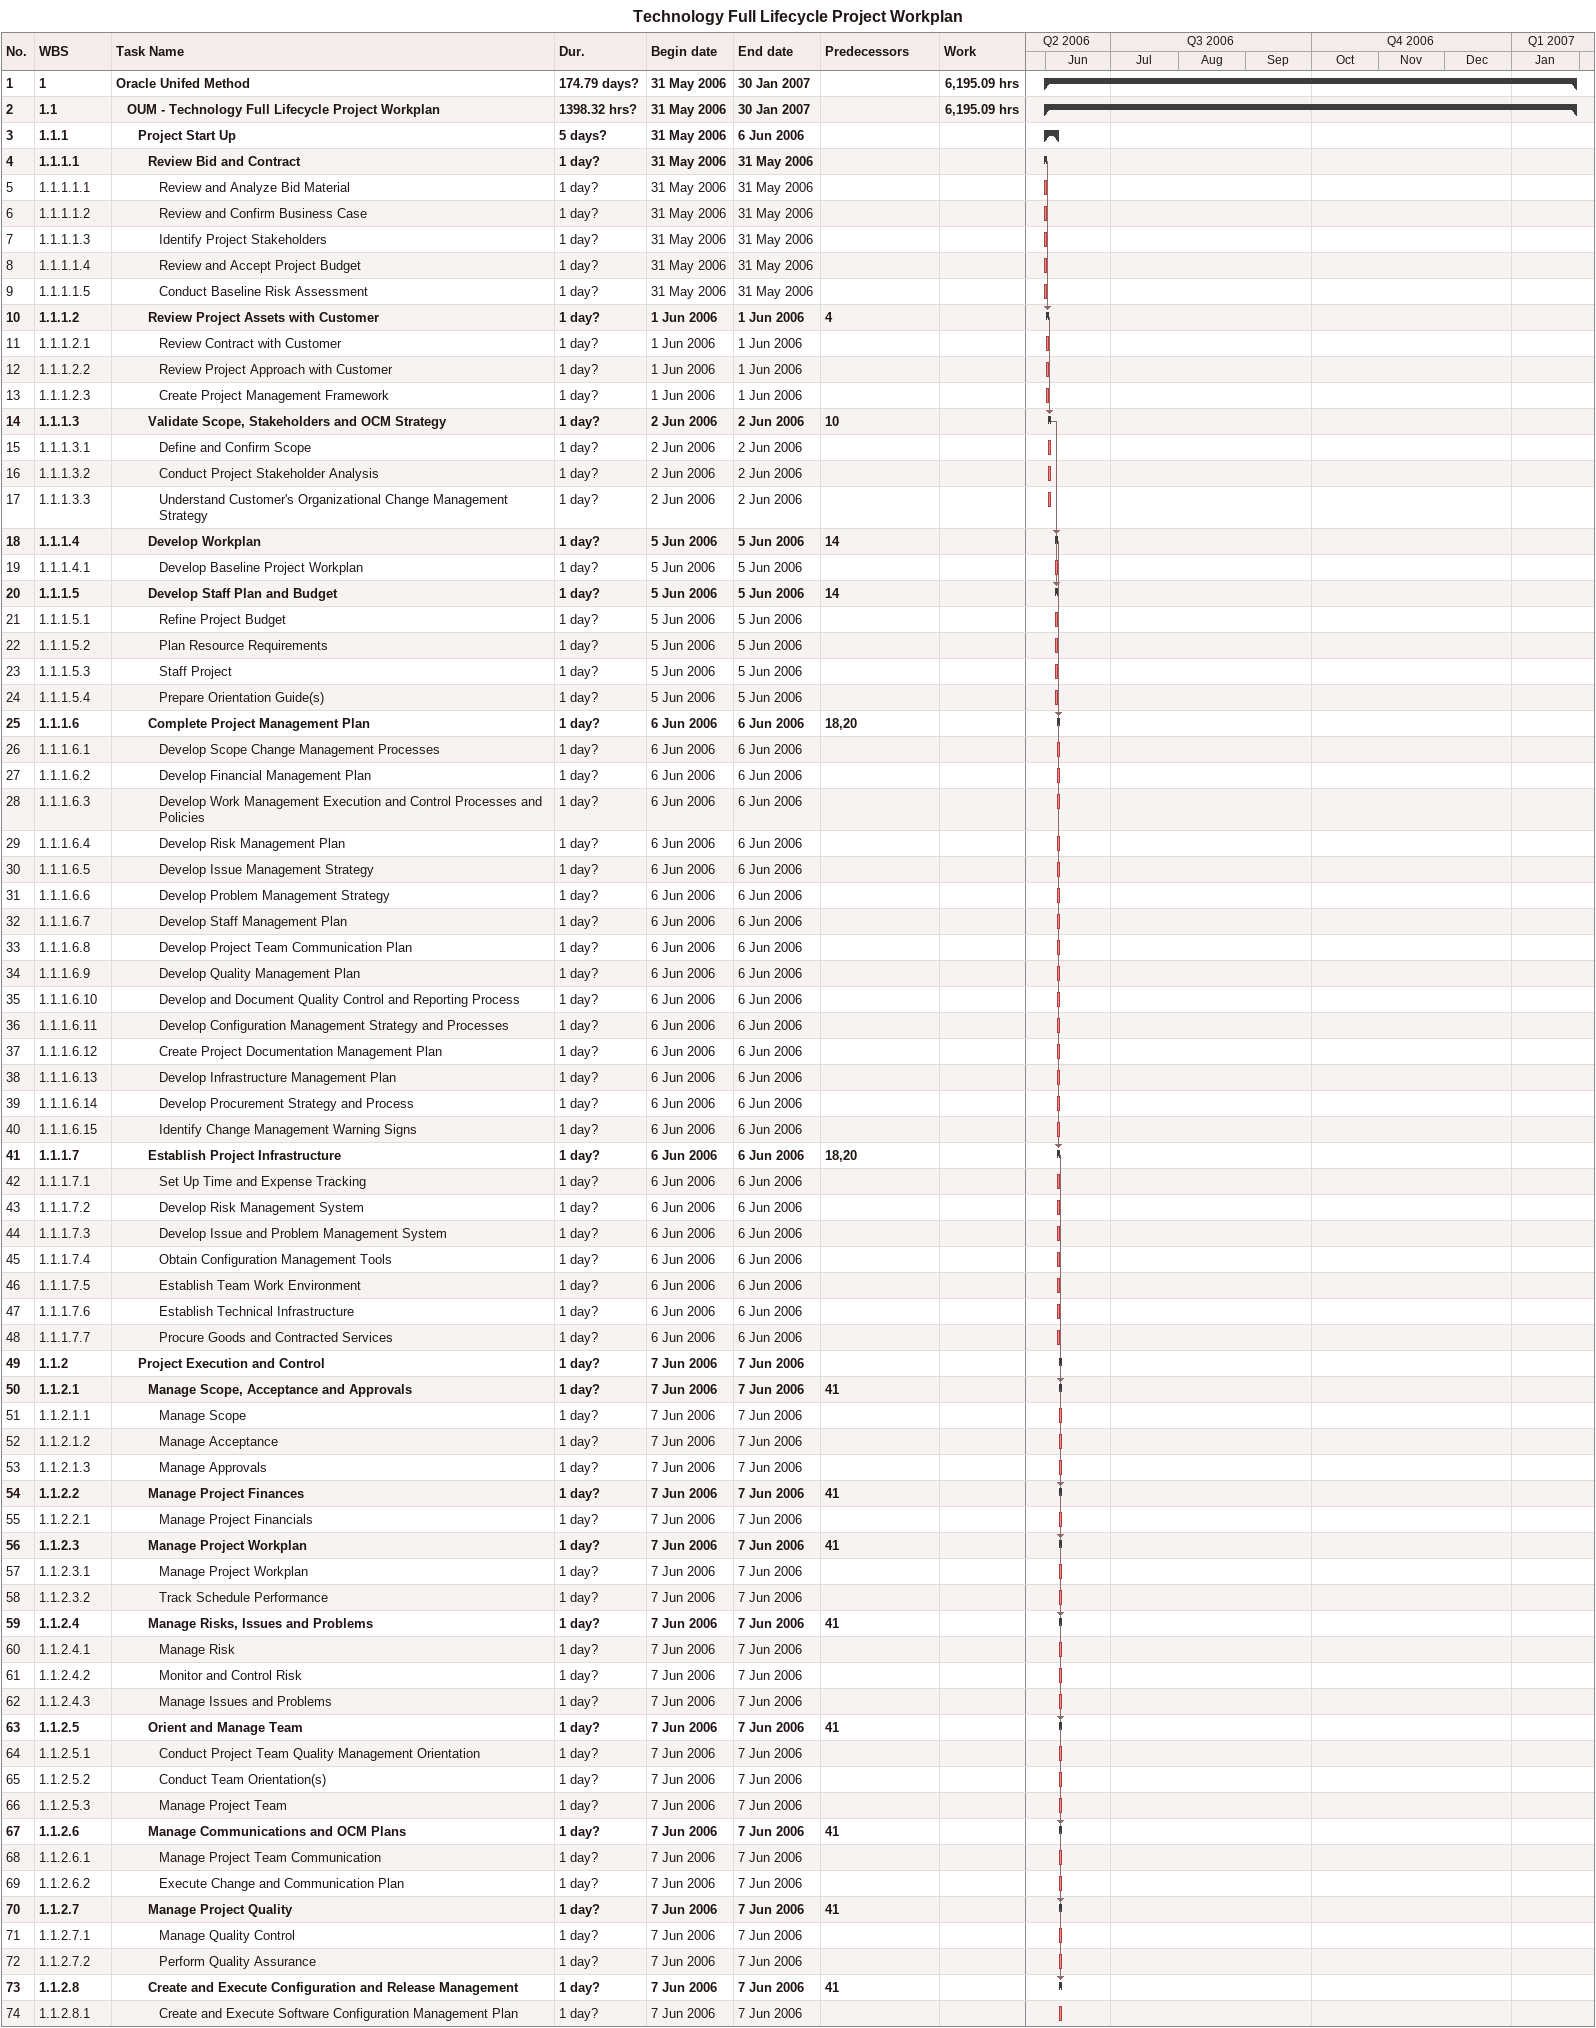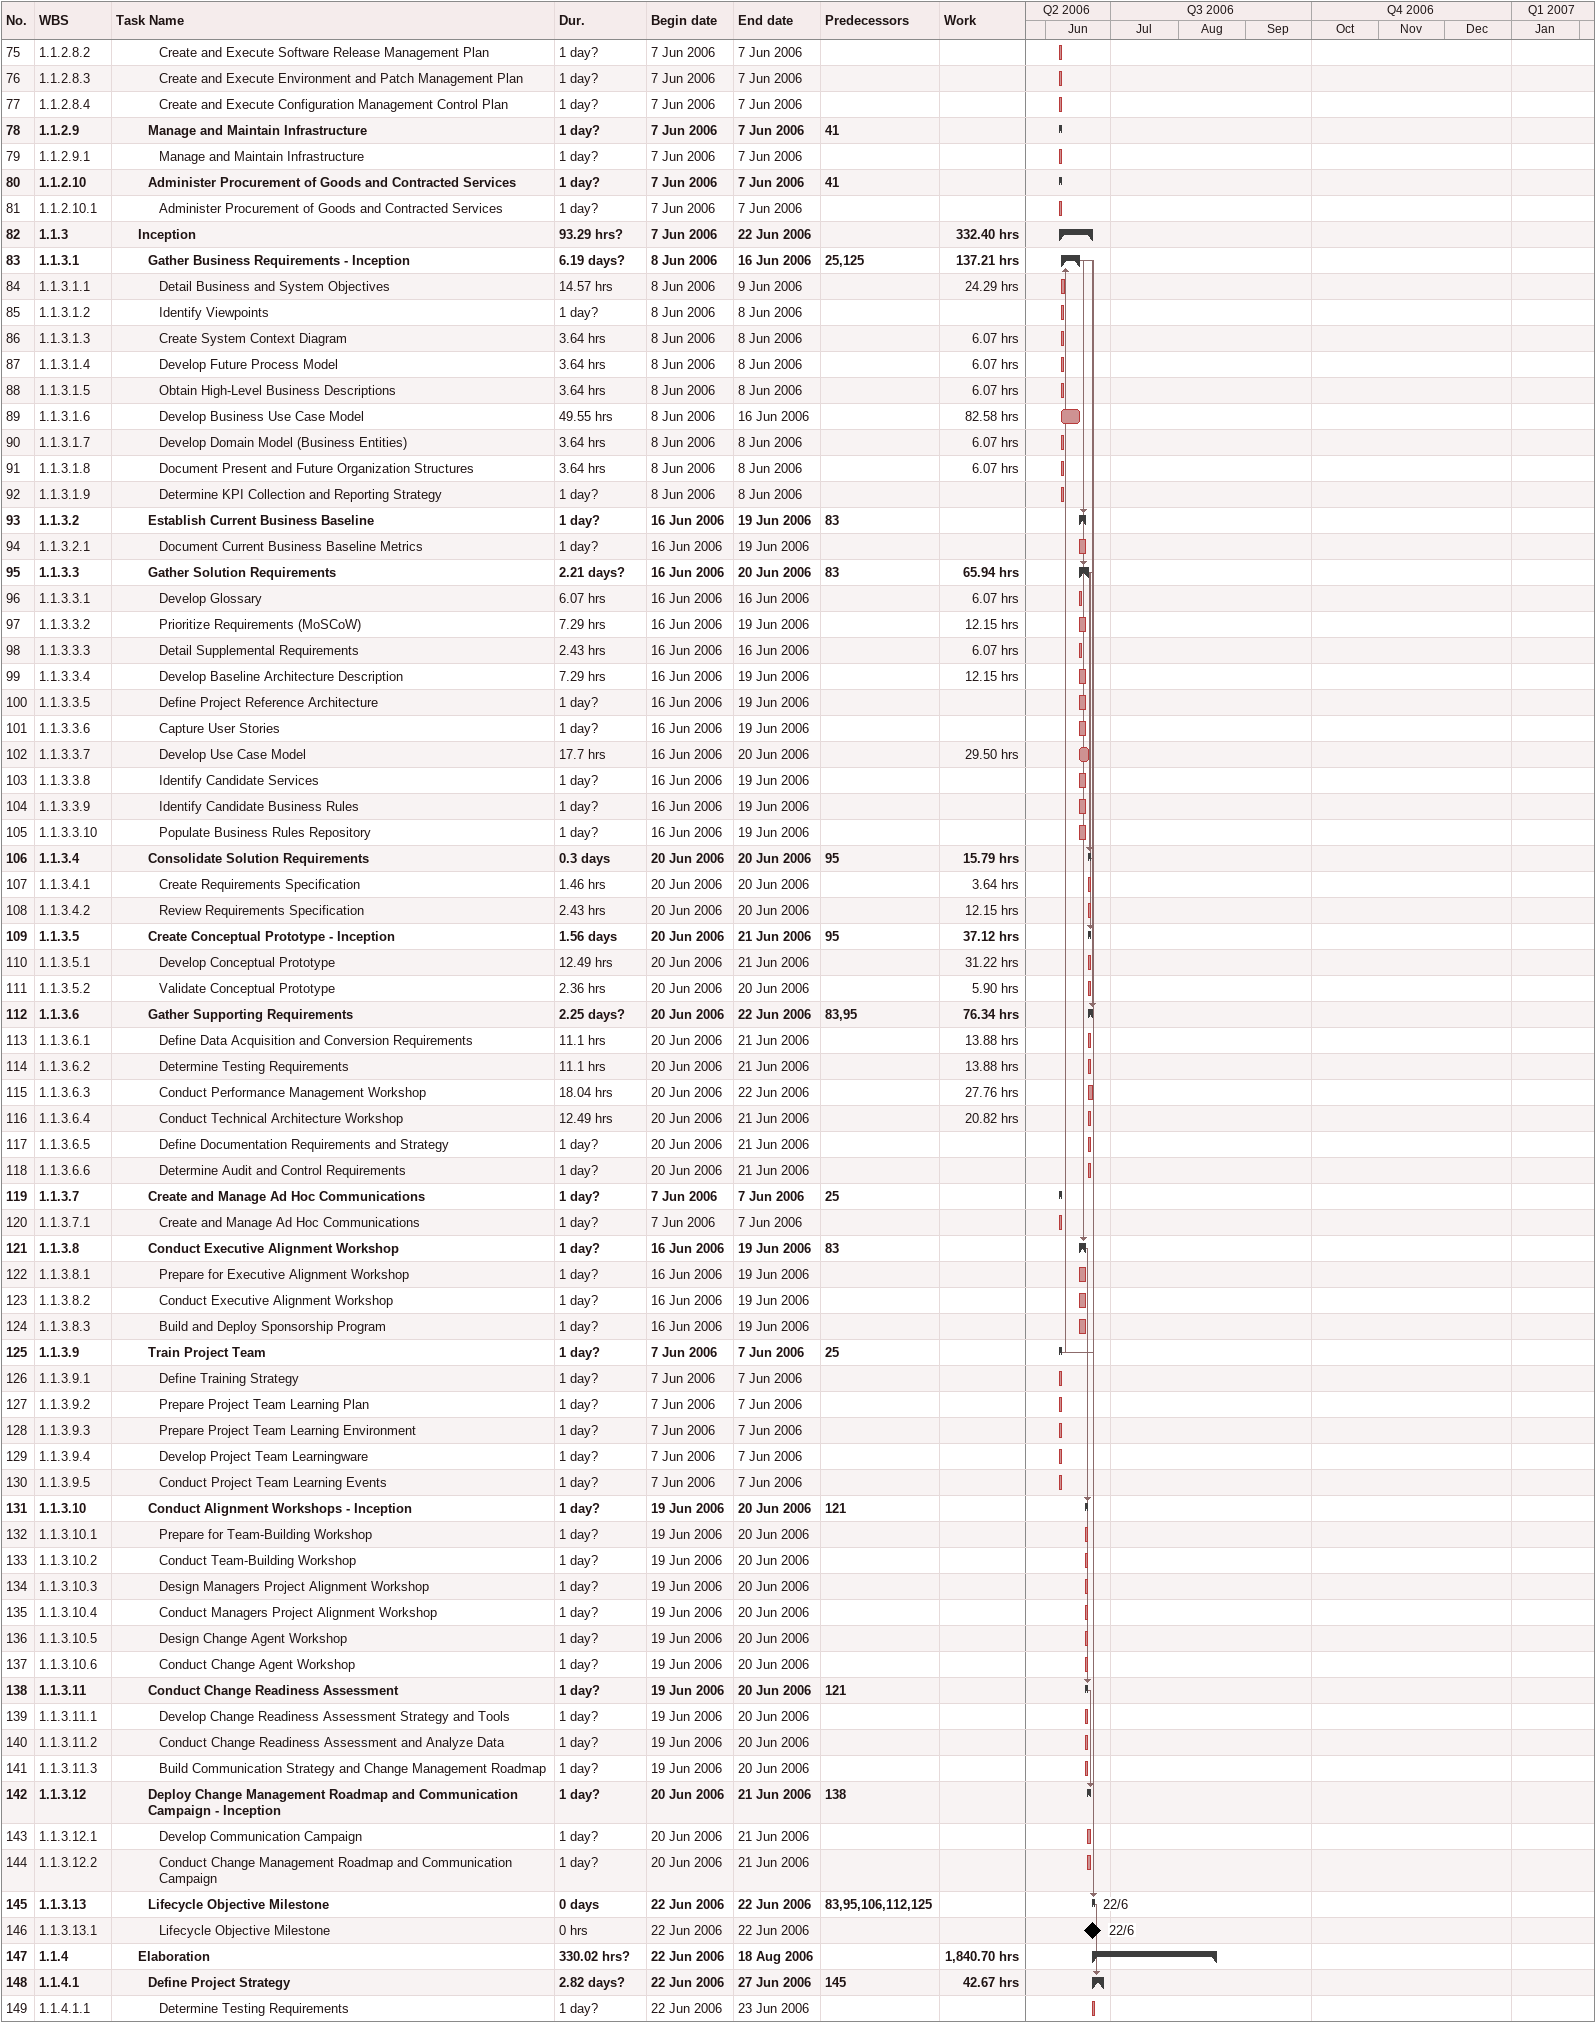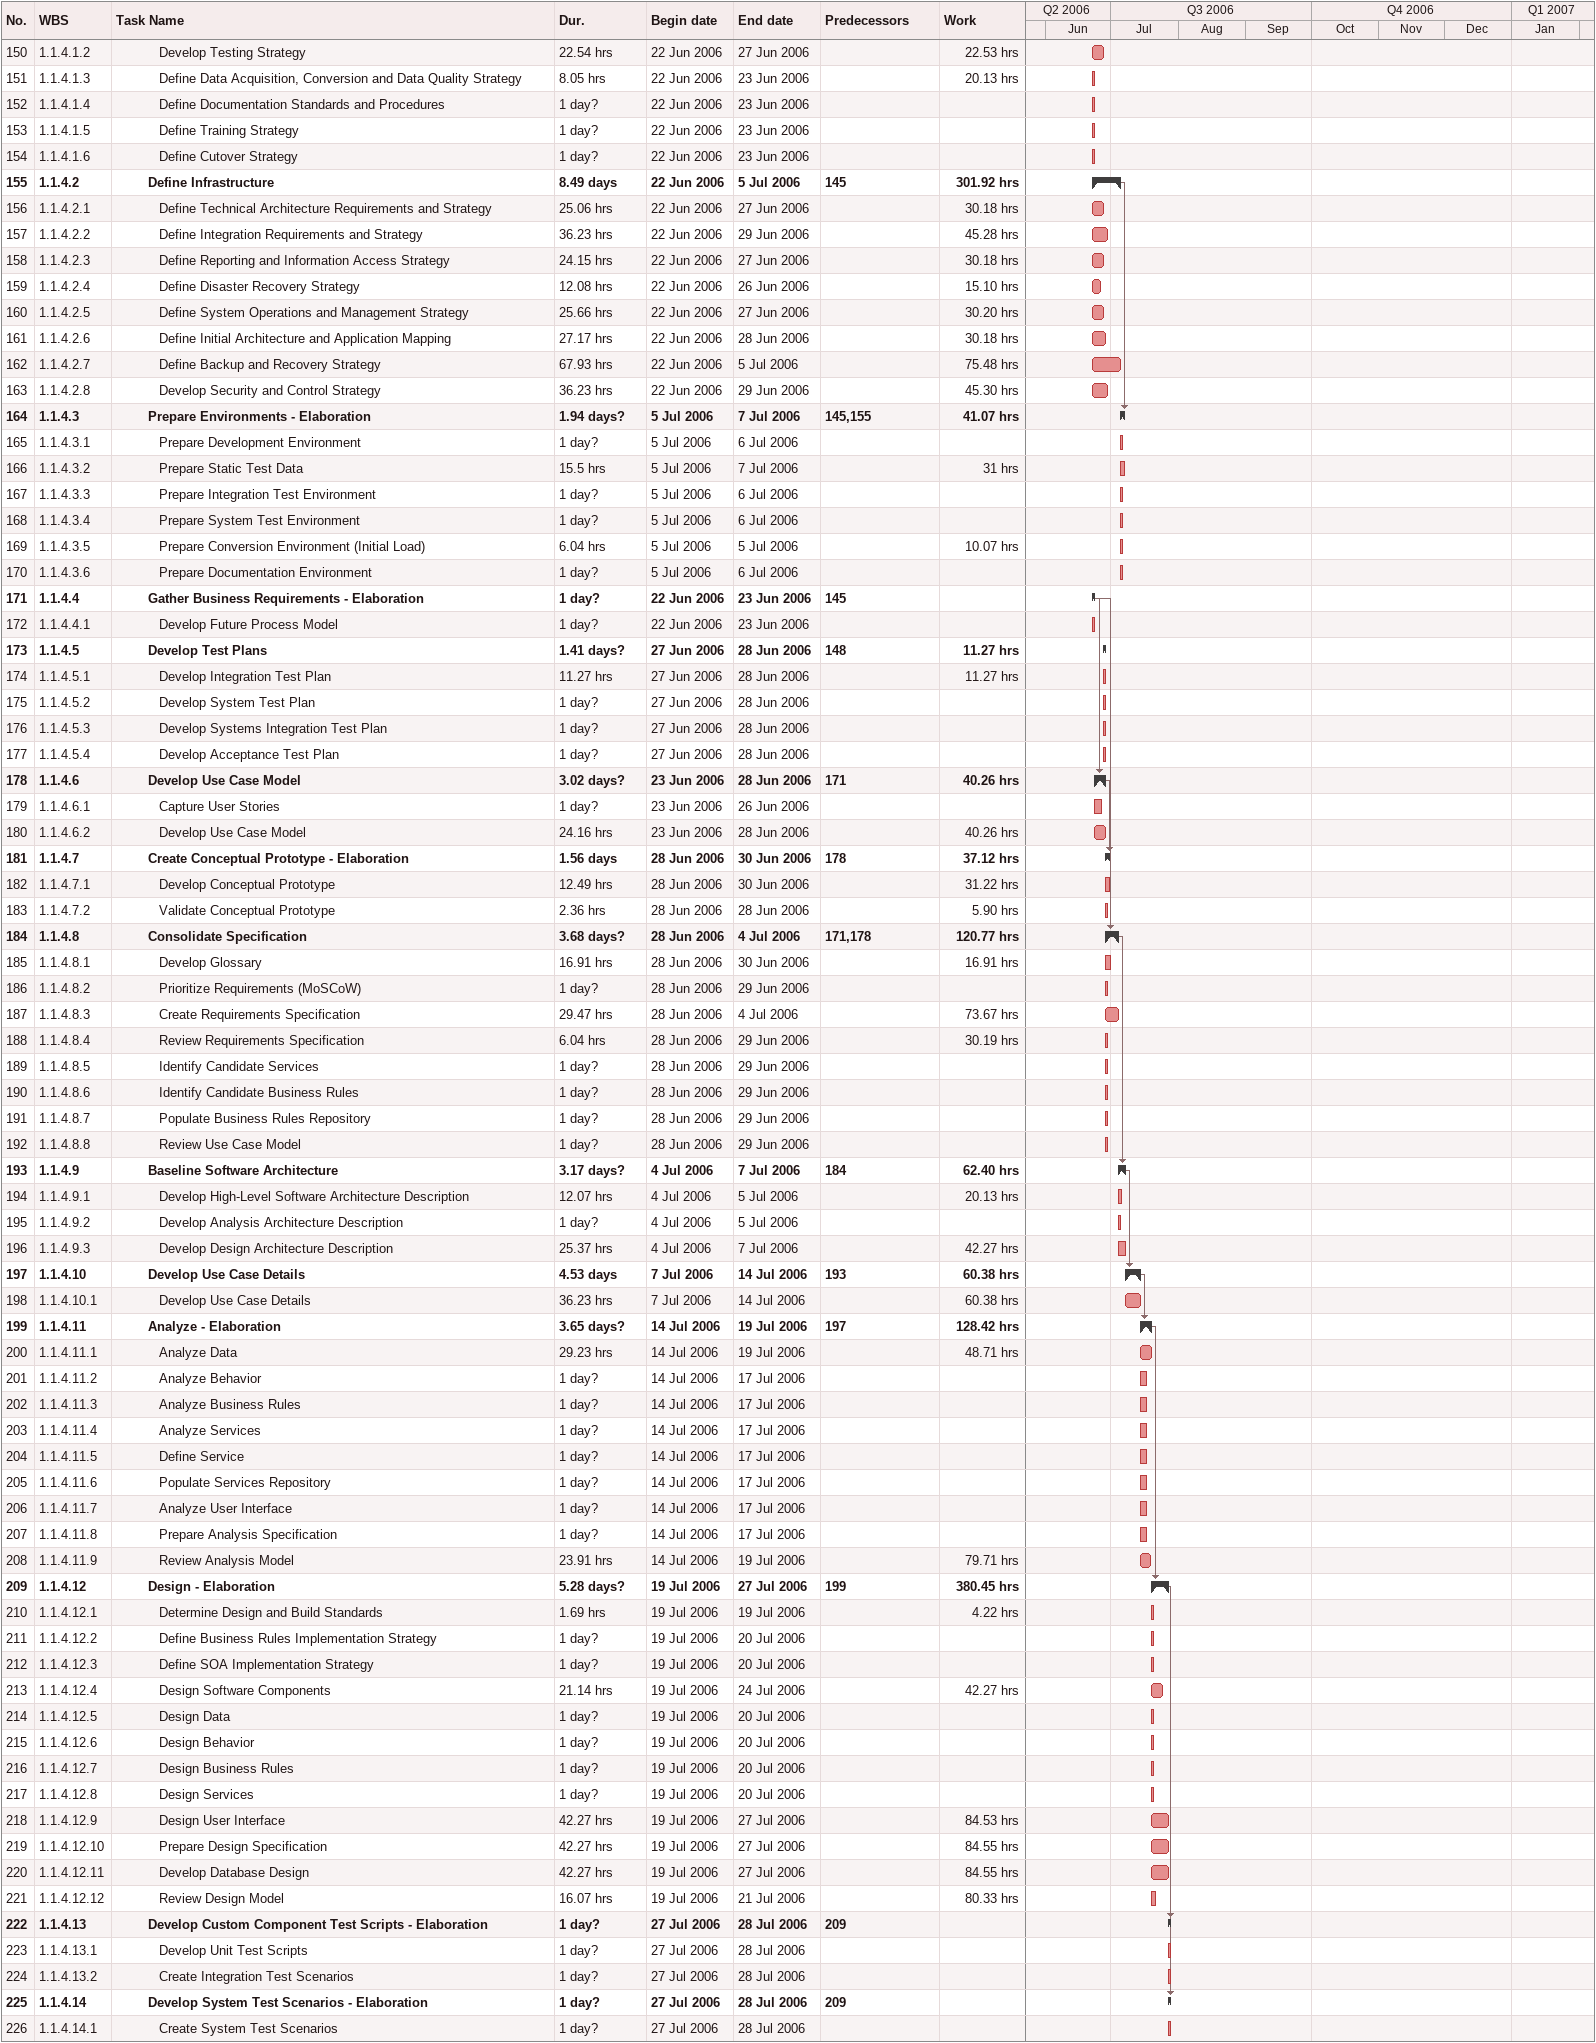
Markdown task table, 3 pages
Technology Full Lifecycle Project Workplan

| ID | WBS | Task | Duration | Start | Finish | Predecessors | Work (h) |
|---|---|---|---|---|---|---|---|
| 1 | 1 | **Oracle Unifed Method** | 174.79d? | 2006-05-31 | 2007-01-30 |  | 6195.09 |
| 2 | 1.1 | **OUM - Technology Full Lifecycle Project Workplan** | 1398.32h? | 2006-05-31 | 2007-01-30 |  | 6195.09 |
| 3 | 1.1.1 | **Project Start Up** | 5d? | 2006-05-31 | 2006-06-06 |  |  |
| 4 | 1.1.1.1 | **Review Bid and Contract** | 1d? | 2006-05-31 | 2006-05-31 |  |  |
| 5 | 1.1.1.1.1 | Review and Analyze Bid Material | 1d? | 2006-05-31 | 2006-05-31 |  |  |
| 6 | 1.1.1.1.2 | Review and Confirm Business Case | 1d? | 2006-05-31 | 2006-05-31 |  |  |
| 7 | 1.1.1.1.3 | Identify Project Stakeholders | 1d? | 2006-05-31 | 2006-05-31 |  |  |
| 8 | 1.1.1.1.4 | Review and Accept Project Budget | 1d? | 2006-05-31 | 2006-05-31 |  |  |
| 9 | 1.1.1.1.5 | Conduct Baseline Risk Assessment | 1d? | 2006-05-31 | 2006-05-31 |  |  |
| 10 | 1.1.1.2 | **Review Project Assets with Customer** | 1d? | 2006-06-01 | 2006-06-01 | 4 |  |
| 11 | 1.1.1.2.1 | Review Contract with Customer | 1d? | 2006-06-01 | 2006-06-01 |  |  |
| 12 | 1.1.1.2.2 | Review Project Approach with Customer | 1d? | 2006-06-01 | 2006-06-01 |  |  |
| 13 | 1.1.1.2.3 | Create Project Management Framework | 1d? | 2006-06-01 | 2006-06-01 |  |  |
| 14 | 1.1.1.3 | **Validate Scope, Stakeholders and OCM Strategy** | 1d? | 2006-06-02 | 2006-06-02 | 10 |  |
| 15 | 1.1.1.3.1 | Define and Confirm Scope | 1d? | 2006-06-02 | 2006-06-02 |  |  |
| 16 | 1.1.1.3.2 | Conduct Project Stakeholder Analysis | 1d? | 2006-06-02 | 2006-06-02 |  |  |
| 17 | 1.1.1.3.3 | Understand Customer's Organizational Change Management Strategy | 1d? | 2006-06-02 | 2006-06-02 |  |  |
| 18 | 1.1.1.4 | **Develop Workplan** | 1d? | 2006-06-05 | 2006-06-05 | 14 |  |
| 19 | 1.1.1.4.1 | Develop Baseline Project Workplan | 1d? | 2006-06-05 | 2006-06-05 |  |  |
| 20 | 1.1.1.5 | **Develop Staff Plan and Budget** | 1d? | 2006-06-05 | 2006-06-05 | 14 |  |
| 21 | 1.1.1.5.1 | Refine Project Budget | 1d? | 2006-06-05 | 2006-06-05 |  |  |
| 22 | 1.1.1.5.2 | Plan Resource Requirements | 1d? | 2006-06-05 | 2006-06-05 |  |  |
| 23 | 1.1.1.5.3 | Staff Project | 1d? | 2006-06-05 | 2006-06-05 |  |  |
| 24 | 1.1.1.5.4 | Prepare Orientation Guide(s) | 1d? | 2006-06-05 | 2006-06-05 |  |  |
| 25 | 1.1.1.6 | **Complete Project Management Plan** | 1d? | 2006-06-06 | 2006-06-06 | 18, 20 |  |
| 26 | 1.1.1.6.1 | Develop Scope Change Management Processes | 1d? | 2006-06-06 | 2006-06-06 |  |  |
| 27 | 1.1.1.6.2 | Develop Financial Management Plan | 1d? | 2006-06-06 | 2006-06-06 |  |  |
| 28 | 1.1.1.6.3 | Develop Work Management Execution and Control Processes and Policies | 1d? | 2006-06-06 | 2006-06-06 |  |  |
| 29 | 1.1.1.6.4 | Develop Risk Management Plan | 1d? | 2006-06-06 | 2006-06-06 |  |  |
| 30 | 1.1.1.6.5 | Develop Issue Management Strategy | 1d? | 2006-06-06 | 2006-06-06 |  |  |
| 31 | 1.1.1.6.6 | Develop Problem Management Strategy | 1d? | 2006-06-06 | 2006-06-06 |  |  |
| 32 | 1.1.1.6.7 | Develop Staff Management Plan | 1d? | 2006-06-06 | 2006-06-06 |  |  |
| 33 | 1.1.1.6.8 | Develop Project Team Communication Plan | 1d? | 2006-06-06 | 2006-06-06 |  |  |
| 34 | 1.1.1.6.9 | Develop Quality Management Plan | 1d? | 2006-06-06 | 2006-06-06 |  |  |
| 35 | 1.1.1.6.10 | Develop and Document Quality Control and Reporting Process | 1d? | 2006-06-06 | 2006-06-06 |  |  |
| 36 | 1.1.1.6.11 | Develop Configuration Management Strategy and Processes | 1d? | 2006-06-06 | 2006-06-06 |  |  |
| 37 | 1.1.1.6.12 | Create Project Documentation Management Plan | 1d? | 2006-06-06 | 2006-06-06 |  |  |
| 38 | 1.1.1.6.13 | Develop Infrastructure Management Plan | 1d? | 2006-06-06 | 2006-06-06 |  |  |
| 39 | 1.1.1.6.14 | Develop Procurement Strategy and Process | 1d? | 2006-06-06 | 2006-06-06 |  |  |
| 40 | 1.1.1.6.15 | Identify Change Management Warning Signs | 1d? | 2006-06-06 | 2006-06-06 |  |  |
| 41 | 1.1.1.7 | **Establish Project Infrastructure** | 1d? | 2006-06-06 | 2006-06-06 | 18, 20 |  |
| 42 | 1.1.1.7.1 | Set Up Time and Expense Tracking | 1d? | 2006-06-06 | 2006-06-06 |  |  |
| 43 | 1.1.1.7.2 | Develop Risk Management System | 1d? | 2006-06-06 | 2006-06-06 |  |  |
| 44 | 1.1.1.7.3 | Develop Issue and Problem Management System | 1d? | 2006-06-06 | 2006-06-06 |  |  |
| 45 | 1.1.1.7.4 | Obtain Configuration Management Tools | 1d? | 2006-06-06 | 2006-06-06 |  |  |
| 46 | 1.1.1.7.5 | Establish Team Work Environment | 1d? | 2006-06-06 | 2006-06-06 |  |  |
| 47 | 1.1.1.7.6 | Establish Technical Infrastructure | 1d? | 2006-06-06 | 2006-06-06 |  |  |
| 48 | 1.1.1.7.7 | Procure Goods and Contracted Services | 1d? | 2006-06-06 | 2006-06-06 |  |  |
| 49 | 1.1.2 | **Project Execution and Control** | 1d? | 2006-06-07 | 2006-06-07 |  |  |
| 50 | 1.1.2.1 | **Manage Scope, Acceptance and Approvals** | 1d? | 2006-06-07 | 2006-06-07 | 41 |  |
| 51 | 1.1.2.1.1 | Manage Scope | 1d? | 2006-06-07 | 2006-06-07 |  |  |
| 52 | 1.1.2.1.2 | Manage Acceptance | 1d? | 2006-06-07 | 2006-06-07 |  |  |
| 53 | 1.1.2.1.3 | Manage Approvals | 1d? | 2006-06-07 | 2006-06-07 |  |  |
| 54 | 1.1.2.2 | **Manage Project Finances** | 1d? | 2006-06-07 | 2006-06-07 | 41 |  |
| 55 | 1.1.2.2.1 | Manage Project Financials | 1d? | 2006-06-07 | 2006-06-07 |  |  |
| 56 | 1.1.2.3 | **Manage Project Workplan** | 1d? | 2006-06-07 | 2006-06-07 | 41 |  |
| 57 | 1.1.2.3.1 | Manage Project Workplan | 1d? | 2006-06-07 | 2006-06-07 |  |  |
| 58 | 1.1.2.3.2 | Track Schedule Performance | 1d? | 2006-06-07 | 2006-06-07 |  |  |
| 59 | 1.1.2.4 | **Manage Risks, Issues and Problems** | 1d? | 2006-06-07 | 2006-06-07 | 41 |  |
| 60 | 1.1.2.4.1 | Manage Risk | 1d? | 2006-06-07 | 2006-06-07 |  |  |
| 61 | 1.1.2.4.2 | Monitor and Control Risk | 1d? | 2006-06-07 | 2006-06-07 |  |  |
| 62 | 1.1.2.4.3 | Manage Issues and Problems | 1d? | 2006-06-07 | 2006-06-07 |  |  |
| 63 | 1.1.2.5 | **Orient and Manage Team** | 1d? | 2006-06-07 | 2006-06-07 | 41 |  |
| 64 | 1.1.2.5.1 | Conduct Project Team Quality Management Orientation | 1d? | 2006-06-07 | 2006-06-07 |  |  |
| 65 | 1.1.2.5.2 | Conduct Team Orientation(s) | 1d? | 2006-06-07 | 2006-06-07 |  |  |
| 66 | 1.1.2.5.3 | Manage Project Team | 1d? | 2006-06-07 | 2006-06-07 |  |  |
| 67 | 1.1.2.6 | **Manage Communications and OCM Plans** | 1d? | 2006-06-07 | 2006-06-07 | 41 |  |
| 68 | 1.1.2.6.1 | Manage Project Team Communication | 1d? | 2006-06-07 | 2006-06-07 |  |  |
| 69 | 1.1.2.6.2 | Execute Change and Communication Plan | 1d? | 2006-06-07 | 2006-06-07 |  |  |
| 70 | 1.1.2.7 | **Manage Project Quality** | 1d? | 2006-06-07 | 2006-06-07 | 41 |  |
| 71 | 1.1.2.7.1 | Manage Quality Control | 1d? | 2006-06-07 | 2006-06-07 |  |  |
| 72 | 1.1.2.7.2 | Perform Quality Assurance | 1d? | 2006-06-07 | 2006-06-07 |  |  |
| 73 | 1.1.2.8 | **Create and Execute Configuration and Release Management** | 1d? | 2006-06-07 | 2006-06-07 | 41 |  |
| 74 | 1.1.2.8.1 | Create and Execute Software Configuration Management Plan | 1d? | 2006-06-07 | 2006-06-07 |  |  |
| 75 | 1.1.2.8.2 | Create and Execute Software Release Management Plan | 1d? | 2006-06-07 | 2006-06-07 |  |  |
| 76 | 1.1.2.8.3 | Create and Execute Environment and Patch Management Plan | 1d? | 2006-06-07 | 2006-06-07 |  |  |
| 77 | 1.1.2.8.4 | Create and Execute Configuration Management Control Plan | 1d? | 2006-06-07 | 2006-06-07 |  |  |
| 78 | 1.1.2.9 | **Manage and Maintain Infrastructure** | 1d? | 2006-06-07 | 2006-06-07 | 41 |  |
| 79 | 1.1.2.9.1 | Manage and Maintain Infrastructure | 1d? | 2006-06-07 | 2006-06-07 |  |  |
| 80 | 1.1.2.10 | **Administer Procurement of Goods and Contracted Services** | 1d? | 2006-06-07 | 2006-06-07 | 41 |  |
| 81 | 1.1.2.10.1 | Administer Procurement of Goods and Contracted Services | 1d? | 2006-06-07 | 2006-06-07 |  |  |
| 82 | 1.1.3 | **Inception** | 93.29h? | 2006-06-07 | 2006-06-22 |  | 332.40 |
| 83 | 1.1.3.1 | **Gather Business Requirements - Inception** | 6.19d? | 2006-06-08 | 2006-06-16 | 25, 125 | 137.21 |
| 84 | 1.1.3.1.1 | Detail Business and System Objectives | 14.57h | 2006-06-08 | 2006-06-09 |  | 24.29 |
| 85 | 1.1.3.1.2 | Identify Viewpoints | 1d? | 2006-06-08 | 2006-06-08 |  |  |
| 86 | 1.1.3.1.3 | Create System Context Diagram | 3.64h | 2006-06-08 | 2006-06-08 |  | 6.07 |
| 87 | 1.1.3.1.4 | Develop Future Process Model | 3.64h | 2006-06-08 | 2006-06-08 |  | 6.07 |
| 88 | 1.1.3.1.5 | Obtain High-Level Business Descriptions | 3.64h | 2006-06-08 | 2006-06-08 |  | 6.07 |
| 89 | 1.1.3.1.6 | Develop Business Use Case Model | 49.55h | 2006-06-08 | 2006-06-16 |  | 82.58 |
| 90 | 1.1.3.1.7 | Develop Domain Model (Business Entities) | 3.64h | 2006-06-08 | 2006-06-08 |  | 6.07 |
| 91 | 1.1.3.1.8 | Document Present and Future Organization Structures | 3.64h | 2006-06-08 | 2006-06-08 |  | 6.07 |
| 92 | 1.1.3.1.9 | Determine KPI Collection and Reporting Strategy | 1d? | 2006-06-08 | 2006-06-08 |  |  |
| 93 | 1.1.3.2 | **Establish Current Business Baseline** | 1d? | 2006-06-16 | 2006-06-19 | 83 |  |
| 94 | 1.1.3.2.1 | Document Current Business Baseline Metrics | 1d? | 2006-06-16 | 2006-06-19 |  |  |
| 95 | 1.1.3.3 | **Gather Solution Requirements** | 2.21d? | 2006-06-16 | 2006-06-20 | 83 | 65.94 |
| 96 | 1.1.3.3.1 | Develop Glossary | 6.07h | 2006-06-16 | 2006-06-16 |  | 6.07 |
| 97 | 1.1.3.3.2 | Prioritize Requirements (MoSCoW) | 7.29h | 2006-06-16 | 2006-06-19 |  | 12.15 |
| 98 | 1.1.3.3.3 | Detail Supplemental Requirements | 2.43h | 2006-06-16 | 2006-06-16 |  | 6.07 |
| 99 | 1.1.3.3.4 | Develop Baseline Architecture Description | 7.29h | 2006-06-16 | 2006-06-19 |  | 12.15 |
| 100 | 1.1.3.3.5 | Define Project Reference Architecture | 1d? | 2006-06-16 | 2006-06-19 |  |  |
| 101 | 1.1.3.3.6 | Capture User Stories | 1d? | 2006-06-16 | 2006-06-19 |  |  |
| 102 | 1.1.3.3.7 | Develop Use Case Model | 17.7h | 2006-06-16 | 2006-06-20 |  | 29.50 |
| 103 | 1.1.3.3.8 | Identify Candidate Services | 1d? | 2006-06-16 | 2006-06-19 |  |  |
| 104 | 1.1.3.3.9 | Identify Candidate Business Rules | 1d? | 2006-06-16 | 2006-06-19 |  |  |
| 105 | 1.1.3.3.10 | Populate Business Rules Repository | 1d? | 2006-06-16 | 2006-06-19 |  |  |
| 106 | 1.1.3.4 | **Consolidate Solution Requirements** | 0.3d | 2006-06-20 | 2006-06-20 | 95 | 15.79 |
| 107 | 1.1.3.4.1 | Create Requirements Specification | 1.46h | 2006-06-20 | 2006-06-20 |  | 3.64 |
| 108 | 1.1.3.4.2 | Review Requirements Specification | 2.43h | 2006-06-20 | 2006-06-20 |  | 12.15 |
| 109 | 1.1.3.5 | **Create Conceptual Prototype - Inception** | 1.56d | 2006-06-20 | 2006-06-21 | 95 | 37.12 |
| 110 | 1.1.3.5.1 | Develop Conceptual Prototype | 12.49h | 2006-06-20 | 2006-06-21 |  | 31.22 |
| 111 | 1.1.3.5.2 | Validate Conceptual Prototype | 2.36h | 2006-06-20 | 2006-06-20 |  | 5.90 |
| 112 | 1.1.3.6 | **Gather Supporting Requirements** | 2.25d? | 2006-06-20 | 2006-06-22 | 83, 95 | 76.34 |
| 113 | 1.1.3.6.1 | Define Data Acquisition and Conversion Requirements | 11.1h | 2006-06-20 | 2006-06-21 |  | 13.88 |
| 114 | 1.1.3.6.2 | Determine Testing Requirements | 11.1h | 2006-06-20 | 2006-06-21 |  | 13.88 |
| 115 | 1.1.3.6.3 | Conduct Performance Management Workshop | 18.04h | 2006-06-20 | 2006-06-22 |  | 27.76 |
| 116 | 1.1.3.6.4 | Conduct Technical Architecture Workshop | 12.49h | 2006-06-20 | 2006-06-21 |  | 20.82 |
| 117 | 1.1.3.6.5 | Define Documentation Requirements and Strategy | 1d? | 2006-06-20 | 2006-06-21 |  |  |
| 118 | 1.1.3.6.6 | Determine Audit and Control Requirements | 1d? | 2006-06-20 | 2006-06-21 |  |  |
| 119 | 1.1.3.7 | **Create and Manage Ad Hoc Communications** | 1d? | 2006-06-07 | 2006-06-07 | 25 |  |
| 120 | 1.1.3.7.1 | Create and Manage Ad Hoc Communications | 1d? | 2006-06-07 | 2006-06-07 |  |  |
| 121 | 1.1.3.8 | **Conduct Executive Alignment Workshop** | 1d? | 2006-06-16 | 2006-06-19 | 83 |  |
| 122 | 1.1.3.8.1 | Prepare for Executive Alignment Workshop | 1d? | 2006-06-16 | 2006-06-19 |  |  |
| 123 | 1.1.3.8.2 | Conduct Executive Alignment Workshop | 1d? | 2006-06-16 | 2006-06-19 |  |  |
| 124 | 1.1.3.8.3 | Build and Deploy Sponsorship Program | 1d? | 2006-06-16 | 2006-06-19 |  |  |
| 125 | 1.1.3.9 | **Train Project Team** | 1d? | 2006-06-07 | 2006-06-07 | 25 |  |
| 126 | 1.1.3.9.1 | Define Training Strategy | 1d? | 2006-06-07 | 2006-06-07 |  |  |
| 127 | 1.1.3.9.2 | Prepare Project Team Learning Plan | 1d? | 2006-06-07 | 2006-06-07 |  |  |
| 128 | 1.1.3.9.3 | Prepare Project Team Learning Environment | 1d? | 2006-06-07 | 2006-06-07 |  |  |
| 129 | 1.1.3.9.4 | Develop Project Team Learningware | 1d? | 2006-06-07 | 2006-06-07 |  |  |
| 130 | 1.1.3.9.5 | Conduct Project Team Learning Events | 1d? | 2006-06-07 | 2006-06-07 |  |  |
| 131 | 1.1.3.10 | **Conduct Alignment Workshops - Inception** | 1d? | 2006-06-19 | 2006-06-20 | 121 |  |
| 132 | 1.1.3.10.1 | Prepare for Team-Building Workshop | 1d? | 2006-06-19 | 2006-06-20 |  |  |
| 133 | 1.1.3.10.2 | Conduct Team-Building Workshop | 1d? | 2006-06-19 | 2006-06-20 |  |  |
| 134 | 1.1.3.10.3 | Design Managers Project Alignment Workshop | 1d? | 2006-06-19 | 2006-06-20 |  |  |
| 135 | 1.1.3.10.4 | Conduct Managers Project Alignment Workshop | 1d? | 2006-06-19 | 2006-06-20 |  |  |
| 136 | 1.1.3.10.5 | Design Change Agent Workshop | 1d? | 2006-06-19 | 2006-06-20 |  |  |
| 137 | 1.1.3.10.6 | Conduct Change Agent Workshop | 1d? | 2006-06-19 | 2006-06-20 |  |  |
| 138 | 1.1.3.11 | **Conduct Change Readiness Assessment** | 1d? | 2006-06-19 | 2006-06-20 | 121 |  |
| 139 | 1.1.3.11.1 | Develop Change Readiness Assessment Strategy and Tools | 1d? | 2006-06-19 | 2006-06-20 |  |  |
| 140 | 1.1.3.11.2 | Conduct Change Readiness Assessment and Analyze Data | 1d? | 2006-06-19 | 2006-06-20 |  |  |
| 141 | 1.1.3.11.3 | Build Communication Strategy and Change Management Roadmap | 1d? | 2006-06-19 | 2006-06-20 |  |  |
| 142 | 1.1.3.12 | **Deploy Change Management Roadmap and Communication Campaign - Inception** | 1d? | 2006-06-20 | 2006-06-21 | 138 |  |
| 143 | 1.1.3.12.1 | Develop Communication Campaign | 1d? | 2006-06-20 | 2006-06-21 |  |  |
| 144 | 1.1.3.12.2 | Conduct Change Management Roadmap and Communication Campaign | 1d? | 2006-06-20 | 2006-06-21 |  |  |
| 145 | 1.1.3.13 | **Lifecycle Objective Milestone** | 0d | 2006-06-22 | 2006-06-22 | 83, 95, 106, 112, 125 |  |
| 146 | 1.1.3.13.1 | Lifecycle Objective Milestone | 0h | 2006-06-22 | 2006-06-22 |  |  |
| 147 | 1.1.4 | **Elaboration** | 330.02h? | 2006-06-22 | 2006-08-18 |  | 1840.70 |
| 148 | 1.1.4.1 | **Define Project Strategy** | 2.82d? | 2006-06-22 | 2006-06-27 | 145 | 42.67 |
| 149 | 1.1.4.1.1 | Determine Testing Requirements | 1d? | 2006-06-22 | 2006-06-23 |  |  |
| 150 | 1.1.4.1.2 | Develop Testing Strategy | 22.54h | 2006-06-22 | 2006-06-27 |  | 22.53 |
| 151 | 1.1.4.1.3 | Define Data Acquisition, Conversion and Data Quality Strategy | 8.05h | 2006-06-22 | 2006-06-23 |  | 20.13 |
| 152 | 1.1.4.1.4 | Define Documentation Standards and Procedures | 1d? | 2006-06-22 | 2006-06-23 |  |  |
| 153 | 1.1.4.1.5 | Define Training Strategy | 1d? | 2006-06-22 | 2006-06-23 |  |  |
| 154 | 1.1.4.1.6 | Define Cutover Strategy | 1d? | 2006-06-22 | 2006-06-23 |  |  |
| 155 | 1.1.4.2 | **Define Infrastructure** | 8.49d | 2006-06-22 | 2006-07-05 | 145 | 301.92 |
| 156 | 1.1.4.2.1 | Define Technical Architecture Requirements and Strategy | 25.06h | 2006-06-22 | 2006-06-27 |  | 30.18 |
| 157 | 1.1.4.2.2 | Define Integration Requirements and Strategy | 36.23h | 2006-06-22 | 2006-06-29 |  | 45.28 |
| 158 | 1.1.4.2.3 | Define Reporting and Information Access Strategy | 24.15h | 2006-06-22 | 2006-06-27 |  | 30.18 |
| 159 | 1.1.4.2.4 | Define Disaster Recovery Strategy | 12.08h | 2006-06-22 | 2006-06-26 |  | 15.10 |
| 160 | 1.1.4.2.5 | Define System Operations and Management Strategy | 25.66h | 2006-06-22 | 2006-06-27 |  | 30.20 |
| 161 | 1.1.4.2.6 | Define Initial Architecture and Application Mapping | 27.17h | 2006-06-22 | 2006-06-28 |  | 30.18 |
| 162 | 1.1.4.2.7 | Define Backup and Recovery Strategy | 67.93h | 2006-06-22 | 2006-07-05 |  | 75.48 |
| 163 | 1.1.4.2.8 | Develop Security and Control Strategy | 36.23h | 2006-06-22 | 2006-06-29 |  | 45.30 |
| 164 | 1.1.4.3 | **Prepare Environments - Elaboration** | 1.94d? | 2006-07-05 | 2006-07-07 | 145, 155 | 41.07 |
| 165 | 1.1.4.3.1 | Prepare Development Environment | 1d? | 2006-07-05 | 2006-07-06 |  |  |
| 166 | 1.1.4.3.2 | Prepare Static Test Data | 15.5h | 2006-07-05 | 2006-07-07 |  | 31 |
| 167 | 1.1.4.3.3 | Prepare Integration Test Environment | 1d? | 2006-07-05 | 2006-07-06 |  |  |
| 168 | 1.1.4.3.4 | Prepare System Test Environment | 1d? | 2006-07-05 | 2006-07-06 |  |  |
| 169 | 1.1.4.3.5 | Prepare Conversion Environment (Initial Load) | 6.04h | 2006-07-05 | 2006-07-05 |  | 10.07 |
| 170 | 1.1.4.3.6 | Prepare Documentation Environment | 1d? | 2006-07-05 | 2006-07-06 |  |  |
| 171 | 1.1.4.4 | **Gather Business Requirements - Elaboration** | 1d? | 2006-06-22 | 2006-06-23 | 145 |  |
| 172 | 1.1.4.4.1 | Develop Future Process Model | 1d? | 2006-06-22 | 2006-06-23 |  |  |
| 173 | 1.1.4.5 | **Develop Test Plans** | 1.41d? | 2006-06-27 | 2006-06-28 | 148 | 11.27 |
| 174 | 1.1.4.5.1 | Develop Integration Test Plan | 11.27h | 2006-06-27 | 2006-06-28 |  | 11.27 |
| 175 | 1.1.4.5.2 | Develop System Test Plan | 1d? | 2006-06-27 | 2006-06-28 |  |  |
| 176 | 1.1.4.5.3 | Develop Systems Integration Test Plan | 1d? | 2006-06-27 | 2006-06-28 |  |  |
| 177 | 1.1.4.5.4 | Develop Acceptance Test Plan | 1d? | 2006-06-27 | 2006-06-28 |  |  |
| 178 | 1.1.4.6 | **Develop Use Case Model** | 3.02d? | 2006-06-23 | 2006-06-28 | 171 | 40.26 |
| 179 | 1.1.4.6.1 | Capture User Stories | 1d? | 2006-06-23 | 2006-06-26 |  |  |
| 180 | 1.1.4.6.2 | Develop Use Case Model | 24.16h | 2006-06-23 | 2006-06-28 |  | 40.26 |
| 181 | 1.1.4.7 | **Create Conceptual Prototype - Elaboration** | 1.56d | 2006-06-28 | 2006-06-30 | 178 | 37.12 |
| 182 | 1.1.4.7.1 | Develop Conceptual Prototype | 12.49h | 2006-06-28 | 2006-06-30 |  | 31.22 |
| 183 | 1.1.4.7.2 | Validate Conceptual Prototype | 2.36h | 2006-06-28 | 2006-06-28 |  | 5.90 |
| 184 | 1.1.4.8 | **Consolidate Specification** | 3.68d? | 2006-06-28 | 2006-07-04 | 171, 178 | 120.77 |
| 185 | 1.1.4.8.1 | Develop Glossary | 16.91h | 2006-06-28 | 2006-06-30 |  | 16.91 |
| 186 | 1.1.4.8.2 | Prioritize Requirements (MoSCoW) | 1d? | 2006-06-28 | 2006-06-29 |  |  |
| 187 | 1.1.4.8.3 | Create Requirements Specification | 29.47h | 2006-06-28 | 2006-07-04 |  | 73.67 |
| 188 | 1.1.4.8.4 | Review Requirements Specification | 6.04h | 2006-06-28 | 2006-06-29 |  | 30.19 |
| 189 | 1.1.4.8.5 | Identify Candidate Services | 1d? | 2006-06-28 | 2006-06-29 |  |  |
| 190 | 1.1.4.8.6 | Identify Candidate Business Rules | 1d? | 2006-06-28 | 2006-06-29 |  |  |
| 191 | 1.1.4.8.7 | Populate Business Rules Repository | 1d? | 2006-06-28 | 2006-06-29 |  |  |
| 192 | 1.1.4.8.8 | Review Use Case Model | 1d? | 2006-06-28 | 2006-06-29 |  |  |
| 193 | 1.1.4.9 | **Baseline Software Architecture** | 3.17d? | 2006-07-04 | 2006-07-07 | 184 | 62.40 |
| 194 | 1.1.4.9.1 | Develop High-Level Software Architecture Description | 12.07h | 2006-07-04 | 2006-07-05 |  | 20.13 |
| 195 | 1.1.4.9.2 | Develop Analysis Architecture Description | 1d? | 2006-07-04 | 2006-07-05 |  |  |
| 196 | 1.1.4.9.3 | Develop Design Architecture Description | 25.37h | 2006-07-04 | 2006-07-07 |  | 42.27 |
| 197 | 1.1.4.10 | **Develop Use Case Details** | 4.53d | 2006-07-07 | 2006-07-14 | 193 | 60.38 |
| 198 | 1.1.4.10.1 | Develop Use Case Details | 36.23h | 2006-07-07 | 2006-07-14 |  | 60.38 |
| 199 | 1.1.4.11 | **Analyze - Elaboration** | 3.65d? | 2006-07-14 | 2006-07-19 | 197 | 128.42 |
| 200 | 1.1.4.11.1 | Analyze Data | 29.23h | 2006-07-14 | 2006-07-19 |  | 48.71 |
| 201 | 1.1.4.11.2 | Analyze Behavior | 1d? | 2006-07-14 | 2006-07-17 |  |  |
| 202 | 1.1.4.11.3 | Analyze Business Rules | 1d? | 2006-07-14 | 2006-07-17 |  |  |
| 203 | 1.1.4.11.4 | Analyze Services | 1d? | 2006-07-14 | 2006-07-17 |  |  |
| 204 | 1.1.4.11.5 | Define Service | 1d? | 2006-07-14 | 2006-07-17 |  |  |
| 205 | 1.1.4.11.6 | Populate Services Repository | 1d? | 2006-07-14 | 2006-07-17 |  |  |
| 206 | 1.1.4.11.7 | Analyze User Interface | 1d? | 2006-07-14 | 2006-07-17 |  |  |
| 207 | 1.1.4.11.8 | Prepare Analysis Specification | 1d? | 2006-07-14 | 2006-07-17 |  |  |
| 208 | 1.1.4.11.9 | Review Analysis Model | 23.91h | 2006-07-14 | 2006-07-19 |  | 79.71 |
| 209 | 1.1.4.12 | **Design - Elaboration** | 5.28d? | 2006-07-19 | 2006-07-27 | 199 | 380.45 |
| 210 | 1.1.4.12.1 | Determine Design and Build Standards | 1.69h | 2006-07-19 | 2006-07-19 |  | 4.22 |
| 211 | 1.1.4.12.2 | Define Business Rules Implementation Strategy | 1d? | 2006-07-19 | 2006-07-20 |  |  |
| 212 | 1.1.4.12.3 | Define SOA Implementation Strategy | 1d? | 2006-07-19 | 2006-07-20 |  |  |
| 213 | 1.1.4.12.4 | Design Software Components | 21.14h | 2006-07-19 | 2006-07-24 |  | 42.27 |
| 214 | 1.1.4.12.5 | Design Data | 1d? | 2006-07-19 | 2006-07-20 |  |  |
| 215 | 1.1.4.12.6 | Design Behavior | 1d? | 2006-07-19 | 2006-07-20 |  |  |
| 216 | 1.1.4.12.7 | Design Business Rules | 1d? | 2006-07-19 | 2006-07-20 |  |  |
| 217 | 1.1.4.12.8 | Design Services | 1d? | 2006-07-19 | 2006-07-20 |  |  |
| 218 | 1.1.4.12.9 | Design User Interface | 42.27h | 2006-07-19 | 2006-07-27 |  | 84.53 |
| 219 | 1.1.4.12.10 | Prepare Design Specification | 42.27h | 2006-07-19 | 2006-07-27 |  | 84.55 |
| 220 | 1.1.4.12.11 | Develop Database Design | 42.27h | 2006-07-19 | 2006-07-27 |  | 84.55 |
| 221 | 1.1.4.12.12 | Review Design Model | 16.07h | 2006-07-19 | 2006-07-21 |  | 80.33 |
| 222 | 1.1.4.13 | **Develop Custom Component Test Scripts - Elaboration** | 1d? | 2006-07-27 | 2006-07-28 | 209 |  |
| 223 | 1.1.4.13.1 | Develop Unit Test Scripts | 1d? | 2006-07-27 | 2006-07-28 |  |  |
| 224 | 1.1.4.13.2 | Create Integration Test Scenarios | 1d? | 2006-07-27 | 2006-07-28 |  |  |
| 225 | 1.1.4.14 | **Develop System Test Scenarios - Elaboration** | 1d? | 2006-07-27 | 2006-07-28 | 209 |  |
| 226 | 1.1.4.14.1 | Create System Test Scenarios | 1d? | 2006-07-27 | 2006-07-28 |  |  |
